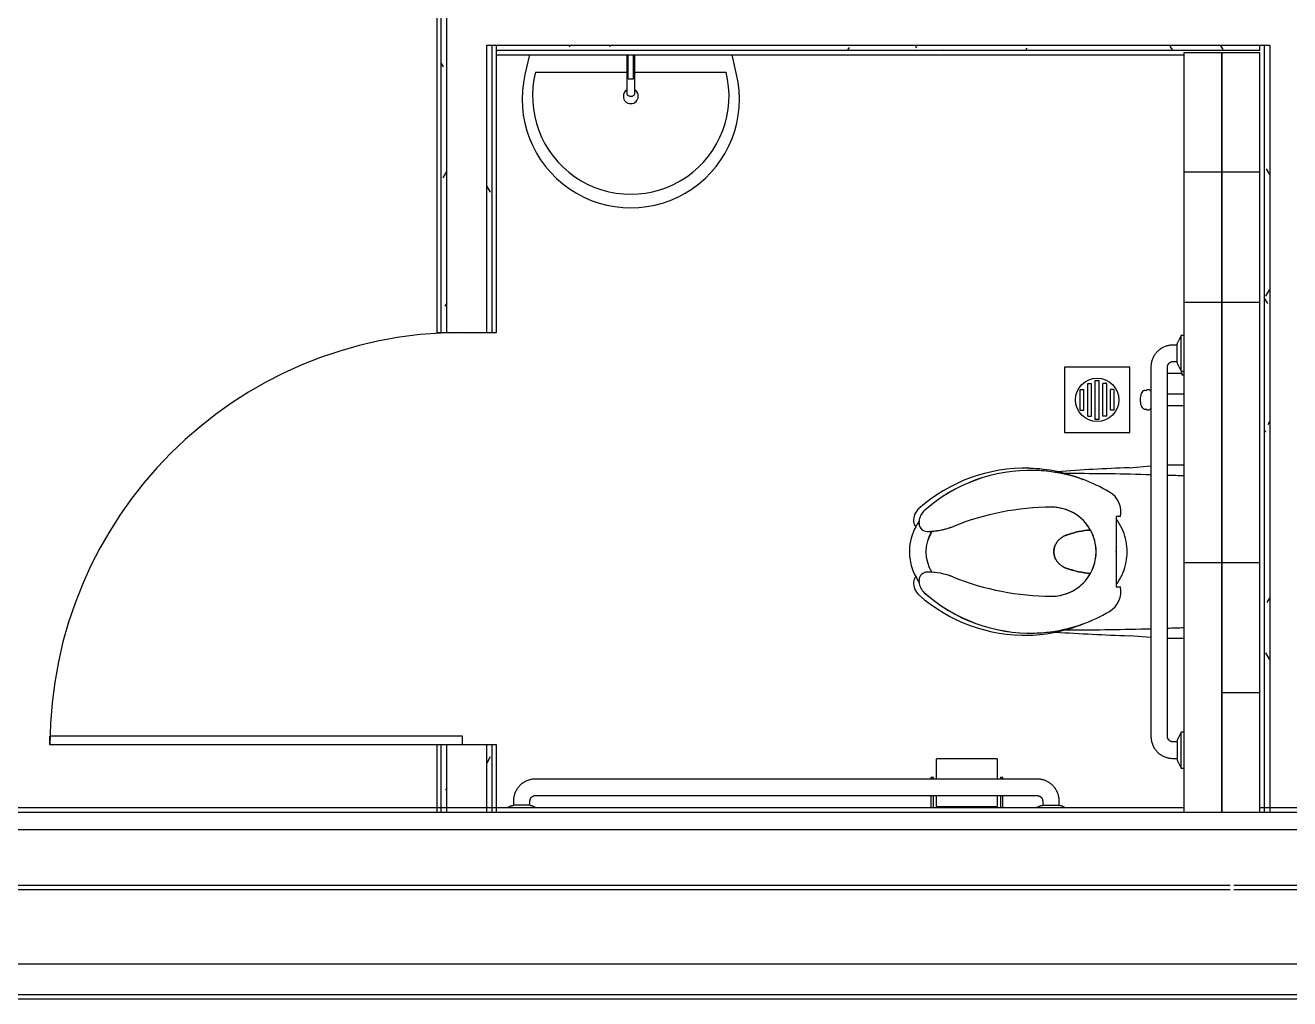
# Model space of a CAD drawing. Header units: inches. Extents: x 4551 to 18587, y 8160 to 18461.
# Drawn here: x 7331 to 10244, y 8160 to 10403 of the extents above; entities that cross this region are included whole.
import ezdxf

# ---------------------------------------------------------------- set-up
doc = ezdxf.new("R2010")
doc.units = ezdxf.units.IN
doc.header["$MEASUREMENT"] = 0
doc.layers.add('freecads.com', color=7, linetype='Continuous')

msp = doc.modelspace()

# ---------------------------------------------------------------- linework, layer by layer
at = {"layer": 'freecads.com'}
for p, q in [((8279.2, 10449.4), (8279.2, 9695.4)), ((8289.2, 9695.4), (8289.2, 10449.4)), ((8301.7, 9695.4), (8301.7, 10449.4)), ((8393.7, 10357.4), (10197.5, 10357.4)), ((8393.7, 9695.4), (8393.7, 10357.4)), ((8406.2, 9695.4), (8406.2, 10357.4)), ((8416.2, 10344.9), (8416.2, 10357.4)), ((10175, 10344.9), (8416.2, 10344.9)), ((8416.2, 10334.9), (8416.2, 10344.9)), ((8586, 10357.4), (8583.7, 10353.3)), ((8586, 10357.4), (8583.7, 10353.3)), ((8678.5, 10353.9), (8676.5, 10357.4)), ((8678.5, 10353.9), (8676.5, 10357.4)), ((9228.4, 10352.4), (9224.1, 10344.9)), ((9228.4, 10352.4), (9224.1, 10344.9)), ((9289.9, 10357.4), (9289.4, 10356.5)), ((9289.9, 10357.4), (9289.4, 10356.5)), ((9384.2, 10350.7), (9380.4, 10357.4)), ((9384.2, 10350.7), (9380.4, 10357.4)), ((9446.3, 10344.9), (9445.2, 10346.6)), ((9446.3, 10344.9), (9445.2, 10346.6)), ((9638, 10350.6), (9634.7, 10344.9)), ((9638, 10350.6), (9634.7, 10344.9)), ((9974.2, 10344.9), (9968.2, 10355.3)), ((9974.2, 10344.9), (9968.2, 10355.3)), ((10090, 10347.5), (10084.3, 10357.4)), ((10090, 10347.5), (10084.3, 10357.4)), ((10175, 10344.9), (10175, 10357.4)), ((10185, 10357.4), (10185, 8590.3)), ((10197.5, 10357.4), (10197.5, 8590.3)), ((8294.3, 10308), (8289.2, 10316.9)), ((8294.3, 10308), (8289.2, 10316.9)), ((8416.2, 10334.9), (10000, 10334.9)), ((8416.2, 9695.4), (8416.2, 10334.9)), ((8492.3, 10334.9), (8481.8, 10290.2)), ((8716.2, 10334.9), (8716.2, 10247)), ((8719.3, 10279.7), (8719.3, 10334.9)), ((8732, 10279.7), (8732, 10334.9)), ((8735.2, 10247), (8735.2, 10334.9)), ((8969.5, 10290.2), (8959.1, 10334.9)), ((10175, 10339.5), (10000, 10339.5)), ((10000, 10339.5), (10000, 8590.3)), ((10087.5, 10339.5), (10087.5, 9464.9)), ((10087.5, 9464.9), (10087.5, 10339.5)), ((10175, 8590.3), (10175, 10339.5)), ((8506.2, 10295.7), (8716.2, 10295.7)), ((8735.2, 10295.7), (8945.1, 10295.7)), ((8719.3, 10279.7), (8732, 10279.7)), ((8300.9, 10066.7), (8292.5, 10052.2)), ((8300.9, 10066.7), (8292.5, 10052.2)), ((10087.5, 10064.9), (10000, 10064.9)), ((10175, 10064.9), (10087.5, 10064.9)), ((10175, 10064.9), (10087.5, 10064.9)), ((10197.5, 10059.6), (10190, 10072.7)), ((10197.5, 10059.6), (10190, 10072.7)), ((8402.7, 10018.7), (8394.4, 10033.2)), ((8402.7, 10018.7), (8394.4, 10033.2)), ((10197.5, 9958), (10196.8, 9959.3)), ((10197.5, 9958), (10196.8, 9959.3)), ((10196.3, 9793.6), (10187.9, 9779.1)), ((10196.3, 9793.6), (10187.9, 9779.1)), ((8301.7, 9763.4), (8297.5, 9756)), ((8301.7, 9763.4), (8297.5, 9756)), ((10087.5, 9764.9), (10000, 9764.9)), ((10175, 9764.9), (10087.5, 9764.9)), ((10175, 9764.9), (10087.5, 9764.9)), ((10193.4, 9762), (10185, 9776.5)), ((10193.4, 9762), (10185, 9776.5)), ((8279.2, 9695.4), (8289.2, 9695.4)), ((8289.2, 9695.4), (8301.7, 9695.4)), ((8301.7, 9695.4), (8393.7, 9695.4)), ((8393.7, 9695.4), (8406.2, 9695.4)), ((8406.2, 9695.4), (8416.2, 9695.4)), ((9984.8, 9669.6), (9985.1, 9670.6)), ((9985.1, 9670.6), (9985.4, 9671.5)), ((9985.4, 9671.5), (9985.7, 9672.5)), ((9985.7, 9672.5), (9986.1, 9673.5)), ((9986.1, 9673.5), (9986.5, 9674.4)), ((9986.5, 9674.4), (9986.8, 9675.1)), ((9993.7, 9688.8), (9986.8, 9675.1)), ((10000, 9688.8), (9993.7, 9688.8)), ((9993.7, 9647.5), (9993.7, 9688.8)), ((9930.8, 9641.5), (9929.8, 9639.7)), ((9931.9, 9643.2), (9930.8, 9641.5)), ((9933, 9644.9), (9931.9, 9643.2)), ((9934.2, 9646.6), (9933, 9644.9)), ((9935.5, 9648.2), (9934.2, 9646.6)), ((9936.8, 9649.7), (9935.5, 9648.2)), ((9938.2, 9651.2), (9936.8, 9649.7)), ((9939.6, 9652.6), (9938.2, 9651.2)), ((9941.1, 9654), (9939.6, 9652.6)), ((9942.7, 9655.3), (9941.1, 9654)), ((9944.3, 9656.5), (9942.7, 9655.3)), ((9945.9, 9657.7), (9944.3, 9656.5)), ((9947.6, 9658.8), (9945.9, 9657.7)), ((9949.4, 9659.9), (9947.6, 9658.8)), ((9951.2, 9660.8), (9949.4, 9659.9)), ((9953, 9661.7), (9951.2, 9660.8)), ((9954.8, 9662.6), (9953, 9661.7)), ((9956.7, 9663.3), (9954.8, 9662.6)), ((9958.6, 9664), (9956.7, 9663.3)), ((9960.6, 9664.6), (9958.6, 9664)), ((9962.6, 9665.1), (9960.6, 9664.6)), ((9964.5, 9665.6), (9962.6, 9665.1)), ((9966.5, 9665.9), (9964.5, 9665.6)), ((9968.5, 9666.2), (9966.5, 9665.9)), ((9970.6, 9666.4), (9968.5, 9666.2)), ((9972.6, 9666.5), (9970.6, 9666.4)), ((9974.6, 9666.6), (9972.6, 9666.5)), ((9984.3, 9666.6), (9974.6, 9666.6)), ((9984.3, 9666.6), (9984.4, 9667.6)), ((9984.3, 9647.5), (9984.3, 9666.6)), ((9984.3, 9628.5), (9984.3, 9647.5)), ((9984.4, 9667.6), (9984.6, 9668.6)), ((9984.6, 9668.6), (9984.8, 9669.6)), ((9993.7, 9606.3), (9993.7, 9647.5)), ((9875, 9615.3), (9725, 9615.3)), ((9725, 9615.3), (9725, 9465.3)), ((9875, 9465.3), (9875, 9615.3)), ((9923.9, 9618.4), (9923.8, 9616.3)), ((9923.8, 9616.3), (9923.8, 9615.8)), ((9923.8, 9615.8), (9923.8, 8764.9)), ((9924, 9620.4), (9923.9, 9618.4)), ((9924.3, 9622.4), (9924, 9620.4)), ((9924.6, 9624.4), (9924.3, 9622.4)), ((9925, 9626.4), (9924.6, 9624.4)), ((9925.4, 9628.4), (9925, 9626.4)), ((9926, 9630.4), (9925.4, 9628.4)), ((9926.6, 9632.3), (9926, 9630.4)), ((9927.3, 9634.2), (9926.6, 9632.3)), ((9928.1, 9636.1), (9927.3, 9634.2)), ((9928.9, 9637.9), (9928.1, 9636.1)), ((9929.8, 9639.7), (9928.9, 9637.9)), ((9961.9, 9616.3), (9962, 9616.8)), ((9961.9, 9615.8), (9961.9, 9616.3)), ((9961.9, 8764.9), (9961.9, 9615.8)), ((9962, 9617.3), (9962.1, 9617.8)), ((9962, 9616.8), (9962, 9617.3)), ((9962.1, 9617.8), (9962.2, 9618.3)), ((9962.2, 9618.3), (9962.3, 9618.8)), ((9962.3, 9618.8), (9962.4, 9619.3)), ((9962.4, 9619.3), (9962.6, 9619.8)), ((9962.6, 9619.8), (9962.7, 9620.3)), ((9962.7, 9620.3), (9962.9, 9620.7)), ((9962.9, 9620.7), (9963.1, 9621.2)), ((9963.1, 9621.2), (9963.4, 9621.7)), ((9963.4, 9621.7), (9963.6, 9622.1)), ((9963.6, 9622.1), (9963.9, 9622.5)), ((9963.9, 9622.5), (9964.1, 9623)), ((9964.1, 9623), (9964.4, 9623.4)), ((9964.4, 9623.4), (9964.8, 9623.8)), ((9964.8, 9623.8), (9965.1, 9624.2)), ((9965.1, 9624.2), (9965.4, 9624.5)), ((9965.4, 9624.5), (9965.8, 9624.9)), ((9965.8, 9624.9), (9966.2, 9625.2)), ((9966.2, 9625.2), (9966.5, 9625.6)), ((9966.5, 9625.6), (9966.9, 9625.9)), ((9966.9, 9625.9), (9967.3, 9626.2)), ((9967.3, 9626.2), (9967.8, 9626.5)), ((9967.8, 9626.5), (9968.2, 9626.7)), ((9968.2, 9626.7), (9968.6, 9627)), ((9968.6, 9627), (9969.1, 9627.2)), ((9969.1, 9627.2), (9969.6, 9627.4)), ((9969.6, 9627.4), (9970, 9627.6)), ((9970, 9627.6), (9970.5, 9627.8)), ((9970.5, 9627.8), (9971, 9628)), ((9971, 9628), (9971.5, 9628.1)), ((9971.5, 9628.1), (9972, 9628.2)), ((9972, 9628.2), (9972.5, 9628.3)), ((9972.5, 9628.3), (9973, 9628.4)), ((9973, 9628.4), (9973.5, 9628.4)), ((9973.5, 9628.4), (9974, 9628.5)), ((9974, 9628.5), (9974.5, 9628.5)), ((9974.5, 9628.5), (9974.6, 9628.5)), ((9974.6, 9628.5), (9984.3, 9628.5)), ((9984.4, 9627.7), (9984.3, 9628.5)), ((9984.6, 9626.7), (9984.4, 9627.7)), ((9984.8, 9625.7), (9984.6, 9626.7)), ((9985, 9624.7), (9984.8, 9625.7)), ((9985.3, 9623.7), (9985, 9624.7)), ((9985.6, 9622.7), (9985.3, 9623.7)), ((9986, 9621.8), (9985.6, 9622.7)), ((9986.4, 9620.9), (9986, 9621.8)), ((9986.8, 9619.9), (9986.4, 9620.9)), ((9986.8, 9619.9), (9993.7, 9606.3)), ((9795.7, 9495.1), (9795.7, 9585.1)), ((9795.7, 9585.1), (9804.4, 9585.1)), ((9804.4, 9495.1), (9804.4, 9585.1)), ((9961.9, 9601.7), (9994.9, 9601.7)), ((9993.7, 9606.3), (10000, 9606.3)), ((9994.9, 9601.7), (9994.9, 9606.3)), ((9994.9, 9601.7), (9994.9, 9598.1)), ((9994.9, 9598.1), (10000, 9598.1)), ((9760.7, 9564.4), (9769.5, 9564.4)), ((9760.7, 9516.3), (9760.7, 9564.4)), ((9769.5, 9516.3), (9769.5, 9564.4)), ((9778.2, 9578.2), (9786.9, 9578.2)), ((9778.2, 9502.5), (9778.2, 9578.2)), ((9786.9, 9502.5), (9786.9, 9578.2)), ((9821.9, 9578.2), (9813.1, 9578.2)), ((9813.1, 9502.5), (9813.1, 9578.2)), ((9821.9, 9502.5), (9821.9, 9578.2)), ((9839.3, 9564.4), (9830.6, 9564.4)), ((9830.6, 9516.3), (9830.6, 9564.4)), ((9839.3, 9516.3), (9839.3, 9564.4)), ((10000, 9553.4), (9961.9, 9553.4)), ((9961.9, 9527.3), (10000, 9527.3)), ((9760.7, 9516.3), (9769.5, 9516.3)), ((9778.2, 9502.5), (9786.9, 9502.5)), ((9821.9, 9502.5), (9813.1, 9502.5)), ((9839.3, 9516.3), (9830.6, 9516.3)), ((9804.4, 9495.1), (9795.7, 9495.1)), ((10188.4, 9465.8), (10185, 9471.7)), ((10188.4, 9465.8), (10185, 9471.7)), ((10197.5, 9491), (10192.9, 9482.9)), ((10197.5, 9491), (10192.9, 9482.9)), ((9725, 9465.3), (9875, 9465.3)), ((10087.5, 9464.9), (10087.5, 8590.3)), ((10087.5, 8590.3), (10087.5, 9464.9)), ((9873.6, 9383.8), (9923.8, 9387.9)), ((9961.9, 9390.4), (10000, 9390.4)), ((9843.5, 9271.3), (9843.5, 9190.3)), ((9853.5, 9271.3), (9843.5, 9271.3)), ((9843.5, 9190.3), (9843.5, 9109.3)), ((10087.5, 9164.9), (10000, 9164.9)), ((10175, 9164.9), (10087.5, 9164.9)), ((9843.5, 9109.3), (9853.5, 9109.3)), ((10197.5, 9084.6), (10191.1, 9073.4)), ((10197.5, 9084.6), (10191.1, 9073.4)), ((9923.8, 8992.8), (9873.6, 8996.9)), ((10000, 8990.3), (9961.9, 8990.3)), ((10197, 8942.9), (10188.6, 8957.4)), ((10197, 8942.9), (10188.6, 8957.4)), ((10175, 8864.9), (10087.5, 8864.9)), ((9993.7, 8774.4), (9986.8, 8760.7)), ((10000, 8774.4), (9993.7, 8774.4)), ((9993.7, 8733.1), (9993.7, 8774.4)), ((7387.7, 8745.4), (7387.7, 8765.4)), ((8337.7, 8765.4), (7387.7, 8765.4)), ((8337.7, 8745.4), (7387.7, 8745.4)), ((8279.2, 8745.4), (8279.2, 8590.3)), ((8289.2, 8745.4), (8279.2, 8745.4)), ((8301.7, 8745.4), (8289.2, 8745.4)), ((8289.2, 8590.3), (8289.2, 8745.4)), ((8393.7, 8745.4), (8301.7, 8745.4)), ((8301.7, 8590.3), (8301.7, 8745.4)), ((8337.7, 8745.4), (8337.7, 8765.4)), ((8406.2, 8745.4), (8393.7, 8745.4)), ((8393.7, 8590.3), (8393.7, 8745.4)), ((8416.2, 8745.4), (8406.2, 8745.4)), ((8406.2, 8590.3), (8406.2, 8745.4)), ((8416.2, 8590.3), (8416.2, 8745.4)), ((9923.8, 8764.9), (9923.9, 8762.9)), ((9923.9, 8762.9), (9924, 8760.8)), ((9924, 8760.8), (9924.2, 8758.8)), ((9924.2, 8758.8), (9924.5, 8756.8)), ((9924.5, 8756.8), (9924.8, 8754.8)), ((9924.8, 8754.8), (9925.3, 8752.8)), ((9925.3, 8752.8), (9925.8, 8750.8)), ((9925.8, 8750.8), (9926.4, 8748.9)), ((9926.4, 8748.9), (9927.1, 8747)), ((9927.1, 8747), (9927.8, 8745.1)), ((9927.8, 8745.1), (9928.7, 8743.2)), ((9928.7, 8743.2), (9929.6, 8741.4)), ((9929.6, 8741.4), (9930.5, 8739.6)), ((9930.5, 8739.6), (9931.6, 8737.9)), ((9961.9, 8764.7), (9961.9, 8764.9)), ((9961.9, 8764.2), (9961.9, 8764.7)), ((9962, 8763.7), (9961.9, 8764.2)), ((9962, 8763.2), (9962, 8763.7)), ((9962.1, 8762.7), (9962, 8763.2)), ((9962.2, 8762.2), (9962.1, 8762.7)), ((9962.3, 8761.7), (9962.2, 8762.2)), ((9962.5, 8761.2), (9962.3, 8761.7)), ((9962.6, 8760.8), (9962.5, 8761.2)), ((9962.8, 8760.3), (9962.6, 8760.8)), ((9963, 8759.8), (9962.8, 8760.3)), ((9963.2, 8759.4), (9963, 8759.8)), ((9963.4, 8758.9), (9963.2, 8759.4)), ((9963.7, 8758.5), (9963.4, 8758.9)), ((9963.9, 8758), (9963.7, 8758.5)), ((9964.2, 8757.6), (9963.9, 8758)), ((9964.5, 8757.2), (9964.2, 8757.6)), ((9964.8, 8756.8), (9964.5, 8757.2)), ((9965.2, 8756.4), (9964.8, 8756.8)), ((9965.5, 8756), (9965.2, 8756.4)), ((9965.9, 8755.7), (9965.5, 8756)), ((9966.3, 8755.3), (9965.9, 8755.7)), ((9966.6, 8755), (9966.3, 8755.3)), ((9967, 8754.7), (9966.6, 8755)), ((9967.5, 8754.4), (9967, 8754.7)), ((9967.9, 8754.1), (9967.5, 8754.4)), ((9968.3, 8753.9), (9967.9, 8754.1)), ((9968.8, 8753.6), (9968.3, 8753.9)), ((9969.2, 8753.4), (9968.8, 8753.6)), ((9969.7, 8753.2), (9969.2, 8753.4)), ((9970.2, 8753), (9969.7, 8753.2)), ((9970.6, 8752.8), (9970.2, 8753)), ((9971.1, 8752.7), (9970.6, 8752.8)), ((9971.6, 8752.6), (9971.1, 8752.7)), ((9972.1, 8752.4), (9971.6, 8752.6)), ((9972.6, 8752.3), (9972.1, 8752.4)), ((9973.1, 8752.3), (9972.6, 8752.3)), ((9973.6, 8752.2), (9973.1, 8752.3)), ((9974.1, 8752.2), (9973.6, 8752.2)), ((9974.6, 8752.2), (9974.1, 8752.2)), ((9984.3, 8752.2), (9974.6, 8752.2)), ((9984.3, 8752.2), (9984.4, 8753.2)), ((9984.3, 8752.2), (9984.3, 8733.1)), ((9984.4, 8753.2), (9984.6, 8754.2)), ((9984.6, 8754.2), (9984.8, 8755.2)), ((9984.8, 8755.2), (9985.1, 8756.2)), ((9985.1, 8756.2), (9985.4, 8757.1)), ((9985.4, 8757.1), (9985.7, 8758.1)), ((9985.7, 8758.1), (9986.1, 8759.1)), ((9986.1, 8759.1), (9986.5, 8760)), ((9986.5, 8760), (9986.8, 8760.7)), ((8402, 8717.8), (8393.7, 8703.5)), ((8402, 8717.8), (8393.7, 8703.5)), ((9570, 8713), (9430, 8713)), ((9430, 8666.6), (9430, 8713)), ((9570, 8713), (9570, 8666.5)), ((9931.6, 8737.9), (9932.7, 8736.2)), ((9932.7, 8736.2), (9933.9, 8734.5)), ((9933.9, 8734.5), (9935.1, 8732.9)), ((9935.1, 8732.9), (9936.4, 8731.4)), ((9936.4, 8731.4), (9937.8, 8729.9)), ((9937.8, 8729.9), (9939.2, 8728.4)), ((9939.2, 8728.4), (9940.7, 8727.1)), ((9940.7, 8727.1), (9942.3, 8725.7)), ((9942.3, 8725.7), (9943.9, 8724.5)), ((9943.9, 8724.5), (9945.5, 8723.3)), ((9945.5, 8723.3), (9947.2, 8722.1)), ((9947.2, 8722.1), (9948.9, 8721.1)), ((9948.9, 8721.1), (9950.7, 8720.1)), ((9950.7, 8720.1), (9952.5, 8719.2)), ((9952.5, 8719.2), (9954.3, 8718.3)), ((9954.3, 8718.3), (9956.2, 8717.5)), ((9956.2, 8717.5), (9958.1, 8716.8)), ((9958.1, 8716.8), (9960.1, 8716.2)), ((9960.1, 8716.2), (9962, 8715.7)), ((9962, 8715.7), (9964, 8715.2)), ((9964, 8715.2), (9966, 8714.8)), ((9966, 8714.8), (9968, 8714.5)), ((9968, 8714.5), (9970, 8714.3)), ((9970, 8714.3), (9972, 8714.2)), ((9972, 8714.2), (9974.1, 8714.1)), ((9974.1, 8714.1), (9974.6, 8714.1)), ((9974.6, 8714.1), (9984.3, 8714.1)), ((9984.3, 8733.1), (9984.3, 8714.1)), ((9984.4, 8713.3), (9984.3, 8714.1)), ((9984.6, 8712.3), (9984.4, 8713.3)), ((9984.8, 8711.3), (9984.6, 8712.3)), ((9985, 8710.3), (9984.8, 8711.3)), ((9985.3, 8709.3), (9985, 8710.3)), ((9985.6, 8708.3), (9985.3, 8709.3)), ((9993.7, 8691.9), (9993.7, 8733.1)), ((9986, 8707.4), (9985.6, 8708.3)), ((9986.4, 8706.5), (9986, 8707.4)), ((9986.8, 8705.5), (9986.4, 8706.5)), ((9986.8, 8705.5), (9993.7, 8691.9)), ((9993.7, 8691.9), (10000, 8691.9)), ((8469.6, 8651.1), (8468.2, 8649.6)), ((8471.1, 8652.6), (8469.6, 8651.1)), ((8472.6, 8653.9), (8471.1, 8652.6)), ((8474.1, 8655.2), (8472.6, 8653.9)), ((8475.7, 8656.5), (8474.1, 8655.2)), ((8477.4, 8657.7), (8475.7, 8656.5)), ((8479.1, 8658.8), (8477.4, 8657.7)), ((8480.8, 8659.8), (8479.1, 8658.8)), ((8482.6, 8660.8), (8480.8, 8659.8)), ((8484.4, 8661.7), (8482.6, 8660.8)), ((8486.3, 8662.5), (8484.4, 8661.7)), ((8488.2, 8663.3), (8486.3, 8662.5)), ((8490.1, 8664), (8488.2, 8663.3)), ((8492, 8664.6), (8490.1, 8664)), ((8494, 8665.1), (8492, 8664.6)), ((8496, 8665.5), (8494, 8665.1)), ((8498, 8665.9), (8496, 8665.5)), ((8500, 8666.2), (8498, 8665.9)), ((8502, 8666.4), (8500, 8666.2)), ((8504, 8666.5), (8502, 8666.4)), ((8506.1, 8666.5), (8504, 8666.5)), ((9661.8, 8666.5), (8506.1, 8666.5)), ((9417, 8670.3), (9417, 8666.5)), ((9423, 8670.3), (9417, 8670.3)), ((9423, 8666.5), (9423, 8670.3)), ((9583, 8670.3), (9577, 8670.3)), ((9577, 8670.3), (9577, 8666.5)), ((9583, 8666.5), (9583, 8670.3)), ((9662.3, 8666.5), (9661.8, 8666.5)), ((9664.4, 8666.5), (9662.3, 8666.5)), ((9666.4, 8666.3), (9664.4, 8666.5)), ((9668.4, 8666.1), (9666.4, 8666.3)), ((9670.4, 8665.8), (9668.4, 8666.1)), ((9672.4, 8665.4), (9670.4, 8665.8)), ((9674.4, 8664.9), (9672.4, 8665.4)), ((9676.3, 8664.4), (9674.4, 8664.9)), ((9678.3, 8663.8), (9676.3, 8664.4)), ((9680.2, 8663.1), (9678.3, 8663.8)), ((9682.1, 8662.3), (9680.2, 8663.1)), ((9683.9, 8661.5), (9682.1, 8662.3)), ((9685.7, 8660.5), (9683.9, 8661.5)), ((9687.5, 8659.5), (9685.7, 8660.5)), ((9689.2, 8658.5), (9687.5, 8659.5)), ((9690.9, 8657.4), (9689.2, 8658.5)), ((9692.6, 8656.2), (9690.9, 8657.4)), ((9694.1, 8654.9), (9692.6, 8656.2)), ((9695.7, 8653.6), (9694.1, 8654.9)), ((9697.2, 8652.2), (9695.7, 8653.6)), ((9698.6, 8650.7), (9697.2, 8652.2)), ((8301.7, 8645.8), (8298.8, 8640.7)), ((8301.7, 8645.8), (8298.8, 8640.7)), ((8455.7, 8622.4), (8455.5, 8620.3)), ((8456, 8624.4), (8455.7, 8622.4)), ((8456.4, 8626.4), (8456, 8624.4)), ((8456.9, 8628.3), (8456.4, 8626.4)), ((8457.4, 8630.3), (8456.9, 8628.3)), ((8458, 8632.2), (8457.4, 8630.3)), ((8458.7, 8634.1), (8458, 8632.2)), ((8459.5, 8636), (8458.7, 8634.1)), ((8460.4, 8637.9), (8459.5, 8636)), ((8461.3, 8639.7), (8460.4, 8637.9)), ((8462.3, 8641.5), (8461.3, 8639.7)), ((8463.3, 8643.2), (8462.3, 8641.5)), ((8464.5, 8644.9), (8463.3, 8643.2)), ((8465.7, 8646.5), (8464.5, 8644.9)), ((8466.9, 8648.1), (8465.7, 8646.5)), ((8468.2, 8649.6), (8466.9, 8648.1)), ((8494.8, 8621.6), (8495.1, 8622)), ((8495.1, 8622), (8495.3, 8622.5)), ((8495.3, 8622.5), (8495.6, 8622.9)), ((8495.6, 8622.9), (8495.9, 8623.3)), ((8495.9, 8623.3), (8496.2, 8623.7)), ((8496.2, 8623.7), (8496.5, 8624.1)), ((8496.5, 8624.1), (8496.9, 8624.5)), ((8496.9, 8624.5), (8497.2, 8624.8)), ((8497.2, 8624.8), (8497.6, 8625.2)), ((8497.6, 8625.2), (8498, 8625.5)), ((8498, 8625.5), (8498.4, 8625.8)), ((8498.4, 8625.8), (8498.8, 8626.1)), ((8498.8, 8626.1), (8499.2, 8626.4)), ((8499.2, 8626.4), (8499.6, 8626.7)), ((8499.6, 8626.7), (8500.1, 8626.9)), ((8500.1, 8626.9), (8500.5, 8627.2)), ((8500.5, 8627.2), (8501, 8627.4)), ((8501, 8627.4), (8501.5, 8627.6)), ((8501.5, 8627.6), (8502, 8627.7)), ((8502, 8627.7), (8502.4, 8627.9)), ((8502.4, 8627.9), (8502.9, 8628)), ((8502.9, 8628), (8503.4, 8628.2)), ((8503.4, 8628.2), (8503.9, 8628.3)), ((8503.9, 8628.3), (8504.4, 8628.3)), ((8504.4, 8628.3), (8504.9, 8628.4)), ((8504.9, 8628.4), (8505.4, 8628.4)), ((8505.4, 8628.4), (8505.9, 8628.4)), ((8505.9, 8628.4), (8506.1, 8628.4)), ((8506.1, 8628.4), (9661.8, 8628.4)), ((9417, 8628.4), (9417, 8600.4)), ((9423, 8600.4), (9423, 8628.4)), ((9430, 8603), (9430, 8628.3)), ((9570, 8628.3), (9570, 8603)), ((9577, 8628.4), (9577, 8600.4)), ((9583, 8600.4), (9583, 8628.4)), ((9661.8, 8628.4), (9662.3, 8628.4)), ((9662.3, 8628.4), (9662.8, 8628.4)), ((9662.8, 8628.4), (9663.3, 8628.3)), ((9663.3, 8628.3), (9663.8, 8628.3)), ((9663.8, 8628.3), (9664.3, 8628.2)), ((9664.3, 8628.2), (9664.8, 8628.1)), ((9664.8, 8628.1), (9665.3, 8627.9)), ((9665.3, 8627.9), (9665.8, 8627.8)), ((9665.8, 8627.8), (9666.3, 8627.6)), ((9666.3, 8627.6), (9666.7, 8627.4)), ((9666.7, 8627.4), (9667.2, 8627.2)), ((9667.2, 8627.2), (9667.6, 8627)), ((9667.6, 8627), (9668.1, 8626.8)), ((9668.1, 8626.8), (9668.5, 8626.5)), ((9668.5, 8626.5), (9668.9, 8626.2)), ((9668.9, 8626.2), (9669.4, 8625.9)), ((9669.4, 8625.9), (9669.8, 8625.6)), ((9669.8, 8625.6), (9670.2, 8625.3)), ((9670.2, 8625.3), (9670.5, 8624.9)), ((9670.5, 8624.9), (9670.9, 8624.6)), ((9670.9, 8624.6), (9671.2, 8624.2)), ((9671.2, 8624.2), (9671.6, 8623.8)), ((9671.6, 8623.8), (9671.9, 8623.4)), ((9671.9, 8623.4), (9672.2, 8623)), ((9672.2, 8623), (9672.5, 8622.6)), ((9672.5, 8622.6), (9672.7, 8622.2)), ((9672.7, 8622.2), (9673, 8621.7)), ((9673, 8621.7), (9673.2, 8621.3)), ((9700, 8649.2), (9698.6, 8650.7)), ((9701.3, 8647.7), (9700, 8649.2)), ((9702.5, 8646.1), (9701.3, 8647.7)), ((9703.7, 8644.4), (9702.5, 8646.1)), ((9704.8, 8642.7), (9703.7, 8644.4)), ((9705.9, 8641), (9704.8, 8642.7)), ((9706.8, 8639.2), (9705.9, 8641)), ((9707.7, 8637.4), (9706.8, 8639.2)), ((9708.6, 8635.5), (9707.7, 8637.4)), ((9709.3, 8633.6), (9708.6, 8635.5)), ((9710, 8631.7), (9709.3, 8633.6)), ((9710.6, 8629.8), (9710, 8631.7)), ((9711.1, 8627.8), (9710.6, 8629.8)), ((9711.6, 8625.8), (9711.1, 8627.8)), ((9711.9, 8623.8), (9711.6, 8625.8)), ((9712.2, 8621.8), (9711.9, 8623.8)), ((9712.4, 8619.8), (9712.2, 8621.8)), ((10000, 8600.4), (4624.5, 8600.4)), ((8446.7, 8603.5), (8440.4, 8600.4)), ((8446.7, 8603.5), (8447.7, 8604)), ((8447.7, 8604), (8448.6, 8604.4)), ((8448.6, 8604.4), (8449.5, 8604.7)), ((8449.5, 8604.7), (8450.5, 8605)), ((8450.5, 8605), (8451.5, 8605.3)), ((8451.5, 8605.3), (8452.5, 8605.6)), ((8452.5, 8605.6), (8453.5, 8605.8)), ((8453.5, 8605.8), (8454.5, 8605.9)), ((8454.5, 8605.9), (8455.3, 8606.1)), ((8455.5, 8620.3), (8455.3, 8618.3)), ((8455.3, 8618.3), (8455.3, 8616.3)), ((8455.3, 8616.3), (8455.3, 8615.7)), ((8455.3, 8615.7), (8455.3, 8606.1)), ((8474.3, 8606.1), (8455.3, 8606.1)), ((8493.4, 8606.1), (8474.3, 8606.1)), ((8493.4, 8616.8), (8493.5, 8617.3)), ((8493.4, 8616.2), (8493.4, 8616.8)), ((8493.4, 8615.7), (8493.4, 8616.2)), ((8493.4, 8606.1), (8493.4, 8615.7)), ((8493.4, 8606.1), (8494.4, 8605.9)), ((8493.5, 8617.8), (8493.6, 8618.3)), ((8493.5, 8617.3), (8493.5, 8617.8)), ((8493.6, 8618.3), (8493.7, 8618.8)), ((8493.7, 8618.8), (8493.9, 8619.2)), ((8493.9, 8619.2), (8494, 8619.7)), ((8494, 8619.7), (8494.2, 8620.2)), ((8494.2, 8620.2), (8494.4, 8620.7)), ((8494.4, 8620.7), (8494.6, 8621.1)), ((8494.4, 8605.9), (8495.4, 8605.7)), ((8494.6, 8621.1), (8494.8, 8621.6)), ((8495.4, 8605.7), (8496.4, 8605.5)), ((8496.4, 8605.5), (8497.4, 8605.3)), ((8497.4, 8605.3), (8498.3, 8605)), ((8498.3, 8605), (8499.3, 8604.7)), ((8499.3, 8604.7), (8500.2, 8604.3)), ((8500.2, 8604.3), (8501.2, 8603.9)), ((8501.2, 8603.9), (8501.9, 8603.5)), ((8508.2, 8600.4), (8501.9, 8603.5)), ((9430, 8603), (9570, 8603)), ((9665.9, 8603.5), (9659.6, 8600.4)), ((9665.9, 8603.5), (9666.9, 8604)), ((9666.9, 8604), (9667.8, 8604.4)), ((9667.8, 8604.4), (9668.7, 8604.7)), ((9668.7, 8604.7), (9669.7, 8605)), ((9669.7, 8605), (9670.7, 8605.3)), ((9670.7, 8605.3), (9671.7, 8605.6)), ((9671.7, 8605.6), (9672.7, 8605.8)), ((9672.7, 8605.8), (9673.7, 8605.9)), ((9673.2, 8621.3), (9673.4, 8620.8)), ((9673.4, 8620.8), (9673.6, 8620.3)), ((9673.6, 8620.3), (9673.8, 8619.9)), ((9673.7, 8605.9), (9674.5, 8606.1)), ((9673.8, 8619.9), (9673.9, 8619.4)), ((9673.9, 8619.4), (9674.1, 8618.9)), ((9674.1, 8618.9), (9674.2, 8618.4)), ((9674.2, 8618.4), (9674.3, 8617.9)), ((9674.3, 8617.9), (9674.4, 8617.4)), ((9674.4, 8617.4), (9674.4, 8616.9)), ((9674.4, 8616.9), (9674.5, 8616.4)), ((9674.5, 8616.4), (9674.5, 8615.9)), ((9674.5, 8615.9), (9674.5, 8615.7)), ((9674.5, 8615.7), (9674.5, 8606.1)), ((9674.5, 8606.1), (9693.5, 8606.1)), ((9693.5, 8606.1), (9712.6, 8606.1)), ((9712.5, 8617.8), (9712.4, 8619.8)), ((9712.6, 8615.7), (9712.5, 8617.8)), ((9712.6, 8606.1), (9712.6, 8615.7)), ((9712.6, 8606.1), (9713.6, 8605.9)), ((9713.6, 8605.9), (9714.6, 8605.7)), ((9714.6, 8605.7), (9715.6, 8605.5)), ((9715.6, 8605.5), (9716.6, 8605.3)), ((9716.6, 8605.3), (9717.5, 8605)), ((9717.5, 8605), (9718.5, 8604.7)), ((9718.5, 8604.7), (9719.4, 8604.3)), ((9719.4, 8604.3), (9720.4, 8603.9)), ((9720.4, 8603.9), (9721.1, 8603.5)), ((9727.4, 8600.4), (9721.1, 8603.5)), ((10312, 8600.4), (10175, 8600.4)), ((4624.5, 8590.4), (10000, 8590.4)), ((8279.2, 8590.3), (8289.2, 8590.3)), ((8289.2, 8590.3), (8301.7, 8590.3)), ((8301.7, 8590.3), (8393.7, 8590.3)), ((8393.7, 8590.3), (8406.2, 8590.3)), ((8406.2, 8590.3), (8416.2, 8590.3)), ((10000, 8590.3), (10175, 8590.3)), ((10175, 8590.4), (18157.4, 8590.4)), ((10175, 8590.3), (10185, 8590.3)), ((10185, 8590.3), (10197.5, 8590.3)), ((10197.5, 8590.3), (10289.5, 8590.3)), ((4624.5, 8550.4), (18197.4, 8550.4)), ((5004.5, 8422.4), (10106.5, 8422.4)), ((10114.5, 8422.4), (10348.5, 8422.4)), ((5004.5, 8412.4), (10106.5, 8412.4)), ((10114.5, 8412.4), (10348.5, 8412.4)), ((4624.5, 8240.4), (18507.4, 8240.4)), ((4624.5, 8170.4), (18577.4, 8170.4)), ((4624.5, 8160.4), (18587.4, 8160.4))]:
    msp.add_line(p, q, dxfattribs=at)
msp.add_circle((9800, 9540.3), 50, dxfattribs=at)
for centre, radius, start, end in [((8725.7, 10233.1), 250.4, 166.8259, 13.1741), ((8725.6, 10240.3), 226.3, 165.8316, 14.1684), ((8725.7, 10239.9), 17.1, 123.9286, 180), ((8725.7, 10239.9), 17.1, 0, 56.0714), ((8725.7, 10239.9), 17.1, 180, 0), ((8337.7, 8745.4), 950, 90, 180), ((9633.6, 9015), 367.7, 88.4283, 131.6862), ((9634, 9027.4), 355.2, 67.8371, 88.4283), ((10024.1, 5137.3), 4249.1, 92.0303, 94.2616), ((9646.2, 9010.2), 367.7, 88.4069, 131.6647), ((9646.3, 9010.1), 367.7, 88.4283, 131.6862), ((9646.6, 9022.7), 355.2, 81.4492, 88.4069), ((9646.6, 9022.6), 355.2, 70.0255, 88.4283), ((9646.6, 9022.7), 355.2, 59.213, 81.4492), ((9735.1, 2870.2), 6500.1, 88.33637, 90), ((9735.1, 2870.2), 6500.1, 87.66437, 88.00037), ((9800.9, 9281.7), 53.7, 348.886, 59.213), ((9696.6, 8684.2), 608.7, 90.1726, 111.9475), ((9696.6, 8684.2), 608.7, 90.1726, 111.9475), ((9695.1, 9190.4), 102.5, 29.1099, 90.1726), ((9695.1, 9190.4), 102.5, 359.9756, 90.1726), ((9413.5, 9262.1), 36.7, 131.6862, 183.6912), ((9426.2, 9257.4), 36.7, 131.6647, 175.3876), ((9426.2, 9257.2), 36.7, 131.6862, 175.4091), ((9489.3, 9190.3), 121.8, 144.9746, 198.6356), ((9395.9, 9261), 19.1, 183.6912, 223.2947), ((9489.3, 9190.3), 121.8, 144.9746, 151.7533), ((9426.2, 9257.4), 36.7, 175.3876, 183.6698), ((9426.2, 9257.2), 36.7, 175.4091, 183.6912), ((9408.5, 9256.1), 19, 183.6912, 269.5933), ((9408.6, 9256.3), 19, 183.6698, 269.5718), ((9492.2, 9190.3), 86.7, 146.9687, 212.8974), ((9492.2, 9190.3), 86.7, 147.1241, 212.8974), ((9409.6, 9396.4), 159.1, 269.5718, 291.9475), ((9409.5, 9396.2), 159.1, 269.5933, 273.5382), ((9409.6, 9396.4), 159.1, 273.5565, 291.9475), ((9695.1, 9190.4), 102.5, 359.9756, 29.1099), ((9695.1, 9190.3), 102.5, 269.8274, 0.0244), ((9695.1, 9190.3), 102.5, 330.9526, 0.0244), ((9489.3, 9190.3), 121.8, 198.6356, 215.0468), ((9413.5, 9118.6), 36.7, 176.3088, 228.3138), ((9395.9, 9119.7), 19.1, 136.7053, 176.3088), ((9489.3, 9190.4), 121.8, 208.2467, 215.0254), ((9426.2, 9123.3), 36.7, 176.3302, 184.6124), ((9426.2, 9123.3), 36.7, 176.3302, 184.6124), ((9408.6, 9124.4), 19, 90.4282, 176.3302), ((9408.6, 9124.4), 19, 90.4282, 176.3302), ((9426.2, 9123.4), 36.7, 184.5909, 228.3138), ((9426.2, 9123.3), 36.7, 184.6124, 228.3353), ((9409.6, 8984.3), 159.1, 86.4833, 90.4282), ((9409.6, 8984.3), 159.1, 68.0525, 90.4282), ((9409.6, 8984.3), 159.1, 68.0525, 86.4833), ((9696.6, 9696.5), 608.7, 248.0525, 269.8274), ((9696.6, 9696.5), 608.7, 248.0525, 269.8274), ((9695.1, 9190.3), 102.5, 269.8274, 330.9526), ((9633.6, 9365.7), 367.7, 228.3138, 271.5717), ((9646.3, 9370.6), 367.7, 228.3138, 271.5717), ((9646.2, 9370.5), 367.7, 228.3353, 271.5931), ((9800.9, 9099), 53.7, 300.787, 11.114), ((9646.6, 9358), 355.2, 278.5508, 300.787), ((9634, 9353.2), 355.2, 271.5717, 292.1629), ((9646.6, 9358.1), 355.2, 271.5717, 289.9745), ((9646.6, 9358), 355.2, 271.5931, 278.5508), ((10024.1, 13792.5), 4798, 266.1757, 268.2021), ((9735.1, 15510.4), 6500.1, 270, 271.66363), ((9735.1, 15510.4), 6500.1, 271.99963, 272.33563)]:
    msp.add_arc(centre, radius, start, end, dxfattribs=at)
for points, knots in [([(8716.2, 10247), (8716.2, 10245.9), (8716.6, 10244.3), (8718.2, 10242.5), (8720.2, 10240.9), (8723.5, 10239.7), (8727.5, 10239.7), (8730.8, 10240.8), (8733.2, 10242.4), (8734.8, 10244.6), (8735.2, 10246.2), (8735.2, 10247)], [0, 0, 0, 0, 0.142857, 0.214286, 0.285714, 0.428571, 0.571429, 0.678571, 0.785714, 0.892857, 1, 1, 1, 1]), ([(9912.1, 9561.3), (9910.9, 9561.9), (9908.3, 9562.2), (9904.6, 9559.9), (9901.5, 9555.1), (9899.4, 9548.5), (9898.6, 9540.9), (9899.4, 9531.3), (9902.3, 9523.5), (9906.3, 9519.5), (9908.5, 9518.8), (9909.7, 9518.8)], [0, 0, 0, 0, 0.105263, 0.210526, 0.315789, 0.421053, 0.526316, 0.631579, 0.815789, 0.907895, 1, 1, 1, 1]), ([(9923.7, 9560), (9923.1, 9560.8), (9921.3, 9562.7), (9917.3, 9564.5), (9914, 9563.1), (9912.1, 9561.3)], [0.4545455, 0.4545455, 0.4545455, 0.4545455, 0.5454545, 0.7272727, 1, 1, 1, 1]), ([(9917.3, 9516.9), (9918.8, 9516.9), (9921.1, 9517.7), (9923.2, 9519.9), (9923.9, 9520.9)], [0, 0, 0, 0, 0.25, 0.4148691, 0.4148691, 0.4148691, 0.4148691]), ([(9869, 9190.3), (9869, 9198.5), (9867.5, 9214.6), (9860.5, 9238.1), (9851.8, 9254.8), (9845.8, 9263.6), (9844.3, 9265.7)], [-1, -1, -1, -1, -0.8888889, -0.7777778, -0.6666667, -0.6313437, -0.6313437, -0.6313437, -0.6313437]), ([(9844.3, 9115), (9845.8, 9117), (9851.8, 9125.9), (9860.5, 9142.6), (9867.5, 9166), (9869, 9182.2), (9869, 9190.3)], [-0.3685812, -0.3685812, -0.3685812, -0.3685812, -0.3333333, -0.2222222, -0.1111111, 0, 0, 0, 0])]:
    msp.add_open_spline(points, degree=3, knots=knots, dxfattribs=at)
for points in [[(9909.7, 9518.8), (9910.1, 9518.8), (9910.9, 9518.9), (9911.7, 9519.1), (9912.1, 9519.3)], [(9912.1, 9519.3), (9912.9, 9518.5), (9914.6, 9517.3), (9916.4, 9516.9), (9917.3, 9516.9)], [(9735.1, 9370.3), (9731.6, 9370.3), (9728, 9370.3), (9724.5, 9370.2)], [(9784.6, 9240.2), (9775.7, 9239.7), (9757.6, 9237.3), (9739.1, 9232.1), (9729.8, 9228.8)], [(9729.8, 9228.8), (9739.1, 9232.1), (9757.6, 9237.3), (9775.7, 9239.7), (9784.6, 9240.2)], [(9725, 9227), (9722.6, 9225.9), (9718.2, 9223.3), (9712.2, 9218.3), (9707.2, 9212.3), (9703.3, 9205.5), (9700.7, 9198), (9700.1, 9192.9), (9700, 9190.3)], [(9700, 9190.3), (9700.1, 9192.9), (9700.7, 9198), (9703.3, 9205.5), (9707.2, 9212.3), (9712.2, 9218.3), (9718.2, 9223.3), (9722.6, 9225.9), (9725, 9227)], [(9729.8, 9228.8), (9729, 9228.6), (9727.4, 9228), (9725.8, 9227.3), (9725, 9227)], [(9725, 9227), (9725.8, 9227.3), (9727.4, 9228), (9729, 9228.6), (9729.8, 9228.8)], [(9700, 9190.3), (9700.1, 9187.8), (9700.7, 9182.7), (9703.3, 9175.2), (9707.2, 9168.4), (9712.2, 9162.4), (9718.2, 9157.4), (9722.6, 9154.8), (9725, 9153.7)], [(9725, 9153.7), (9722.6, 9154.8), (9718.2, 9157.4), (9712.2, 9162.4), (9707.2, 9168.4), (9703.3, 9175.2), (9700.7, 9182.7), (9700.1, 9187.8), (9700, 9190.3)], [(9843.8, 9190.3), (9843.8, 9190.7), (9843.7, 9191.2), (9843.7, 9191.6)], [(9843.7, 9189.1), (9843.7, 9189.5), (9843.8, 9189.9), (9843.8, 9190.3)], [(9725, 9153.7), (9725.6, 9153.4), (9726.7, 9153), (9727.9, 9152.5), (9728.4, 9152.3)], [(9730.1, 9151.7), (9729.2, 9152), (9727.5, 9152.6), (9725.8, 9153.3), (9725, 9153.7)], [(9728.4, 9152.3), (9738, 9149), (9757, 9143.7), (9775.5, 9141.1), (9784.7, 9140.5)], [(9784.7, 9140.5), (9775.8, 9141.1), (9757.8, 9143.5), (9739.4, 9148.6), (9730.1, 9151.7)], [(9724.5, 9010.5), (9728, 9010.4), (9731.6, 9010.3), (9735.1, 9010.3)]]:
    msp.add_open_spline(points, degree=3, dxfattribs=at)

doc.saveas('drawing.dxf')
